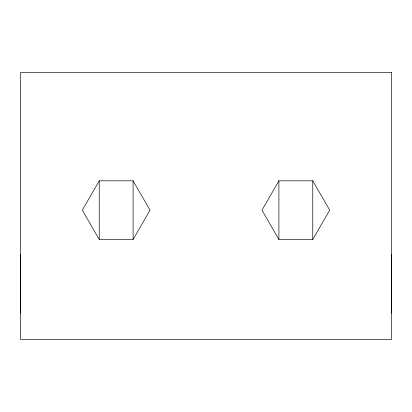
<?xml version="1.0" encoding="UTF-8"?>
<svg xmlns="http://www.w3.org/2000/svg" width="412" height="412" viewBox="0 0 412 412"><rect width="100%" height="100%" fill="white"/><g stroke="black" fill="none" stroke-linecap="round" stroke-linejoin="round"><path stroke-width="0.62" d="M20.6 313.182L20.6 254.534M99.235 239.47L99.235 180.822L133.097 180.822L150.025 210.146L133.097 239.47L99.235 239.47L82.307 210.146L99.235 180.822M133.097 239.47L133.097 180.822M278.903 239.47L278.903 180.822L312.765 180.822L329.693 210.146L312.765 239.47L278.903 239.47L261.975 210.146L278.903 180.822M312.765 239.47L312.765 180.822M391.4 313.182L391.4 254.534M391.4 72.399L20.6 72.399L20.6 339.601L391.4 339.601L391.4 72.399"/></g></svg>
